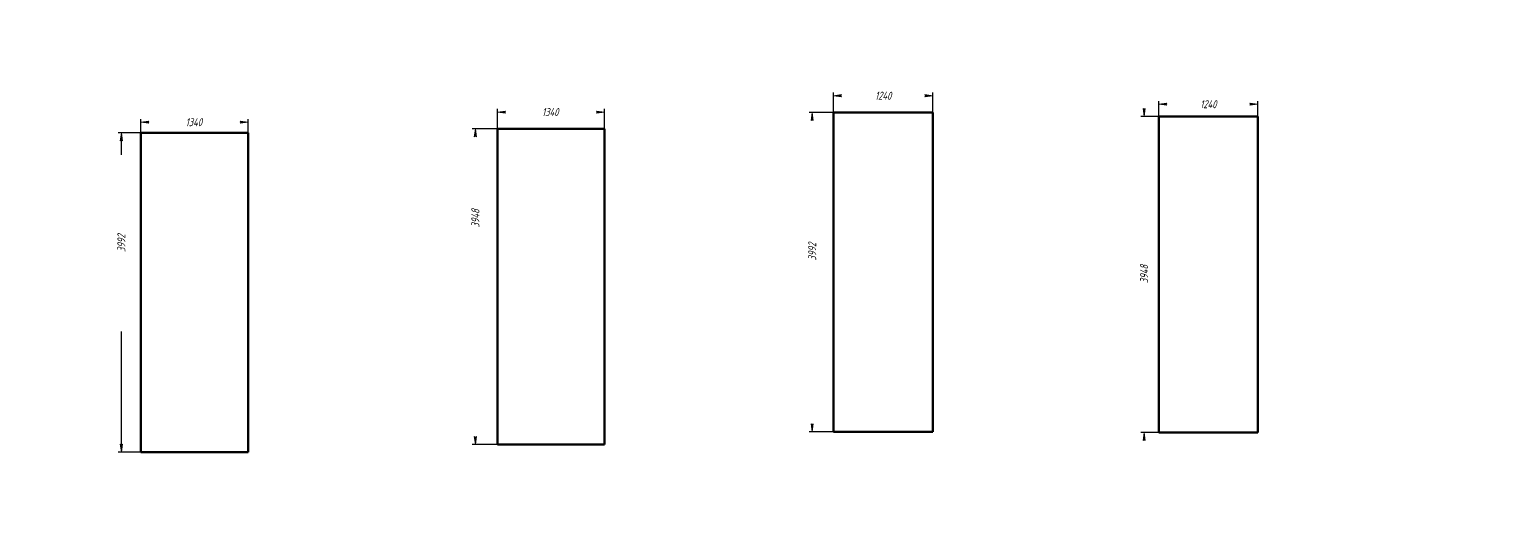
# Model space of a CAD drawing. Header units: millimetres. Extents: x 0 to 7350, y -239 to 297.
# Drawn here: x 0 to 919, y 0 to 297 of the extents above; entities that cross this region are included whole.
import ezdxf

# ---------------------------------------------------------------- set-up
doc = ezdxf.new("R2010")
doc.units = ezdxf.units.MM
doc.linetypes.add('K5LT_BASIC', pattern=[0])
doc.linetypes.add('K5LT_THIN', pattern=[0])
doc.layers.add('Системный слой', color=7, linetype='Continuous')
doc.layers.add('Системный слой (1)', color=7, linetype='Continuous', true_color=0x909090)
doc.styles.add('KDIMTEXTSTYLE', font='GOST_AU.SHX', dxfattribs={"width": 0.96, "oblique": 15, "height": 5})
doc.dimstyles.new('KDIMSTYLE (0.05)', dxfattribs={"dimtxt": 5, "dimasz": 1, "dimexe": 2, "dimexo": 0, "dimgap": 1, "dimtad": 1, "dimlfac": 20, "dimtxsty": 'KDIMTEXTSTYLE', "dimsah": 1, "dimcen": 0, "dimdle": 1, "dimadec": 0, "dimazin": 0, "dimtfac": 0.667, "dimtmove": 0, "dimatfit": 3, "dimfxl": 1, "dimtvp": 1, "dimtolj": 1, "dimtzin": 0, "dimarcsym": 0})

# ---------------------------------------------------------------- blocks, each defined once
blk = doc.blocks.new('KDIMARROW_01')
at = {"layer": 'Системный слой'}
blk.add_hatch(color=0, dxfattribs=at).paths.add_polyline_path([(0, 0), (-5, 0.658262491226197), (-4.5, 5.51091059616309e-16), (-5, -0.6582624912261956)])
at = {"layer": 'Системный слой', "color": 0, "linetype": 'K5LT_THIN', "lineweight": 18}
for p, q in [((-4.5, 5.51091059616309e-16), (-5, 0.658262491226197)), ((-5, 0.658262491226197), (0, 0)), ((0, 0), (-5, -0.6582624912261956)), ((-5, -0.6582624912261956), (-4.5, 5.51091059616309e-16))]:
    blk.add_line(p, q, dxfattribs=at)
at = {"layer": 'Системный слой (1)', "color": 0, "linetype": 'K5LT_THIN', "lineweight": 18}
blk.add_line((0, 0), (-1, 0), dxfattribs=at)

msp = doc.modelspace()

# ---------------------------------------------------------------- linework, layer by layer
at = {"layer": 'Системный слой (1)', "color": 5, "linetype": 'K5LT_BASIC', "lineweight": 60, "true_color": 0x0000ff}
for p, q in [((564.371637795165, 245.1032631636196), (502.371637795165, 245.1032631636196)), ((502.371637795165, 245.1032631636196), (502.371637795165, 45.50326316361961)), ((564.371637795165, 45.50326316361961), (564.371637795165, 245.1032631636196)), ((767.4923586790519, 242.486622991772), (705.4923586790519, 242.486622991772)), ((705.4923586790519, 45.08662299177197), (705.4923586790519, 242.486622991772)), ((767.4923586790519, 45.08662299177197), (767.4923586790519, 242.486622991772)), ((69.69625518830145, 232.3726389221667), (69.69625518830145, 32.77263892216669)), ((136.6962551883015, 232.3726389221667), (69.69625518830145, 232.3726389221667)), ((136.6962551883015, 32.77263892216669), (136.6962551883015, 232.3726389221667)), ((359.352207995193, 234.9067435568045), (292.352207995193, 234.9067435568045)), ((292.352207995193, 234.9067435568045), (292.352207995193, 37.50674355680452)), ((359.352207995193, 37.50674355680453), (359.352207995193, 234.9067435568045)), ((292.352207995193, 37.50674355680452), (359.352207995193, 37.50674355680453)), ((502.371637795165, 45.50326316361961), (564.371637795165, 45.50326316361961)), ((767.4923586790519, 45.08662299177197), (705.4923586790519, 45.08662299177197)), ((69.69625518830145, 32.77263892216669), (136.6962551883015, 32.77263892216669))]:
    msp.add_line(p, q, dxfattribs=at)

# ---------------------------------------------------------------- dimensions: what is measured, and where the dimension line sits
at = {"layer": 'Системный слой (1)', "color": 7}
for base, p1, p2, location in [((564.371637795165, 255.5616229917721), (502.371637795165, 245.1032631636196), (564.371637795165, 245.1032631636196), (533.371637795165, 255.5616229917721)), ((767.4923586790519, 250.2426046492093), (705.4923586790519, 242.486622991772), (767.4923586790519, 242.486622991772), (736.4923586790519, 250.2426046492093)), ((359.352207995193, 245.3281314691316), (292.352207995193, 234.9067435568045), (359.352207995193, 234.9067435568045), (325.352207995193, 245.3281314691316)), ((136.6962551883015, 239.0035770775976), (69.69625518830145, 232.3726389221667), (136.6962551883015, 232.3726389221667), (102.6962551883015, 239.0035770775976))]:
    msp.add_linear_dim(base=base, p1=p1, p2=p2, location=location, dimstyle='KDIMSTYLE (0.05)', override={"dimexo": 0, "dimpost": '\\H5.0;\\W0.965;\\Q15;\\Q15;\\H5.0;\\W0.965;\\Q15;<>\\H5.0;\\W0.965;\\Q15;\\Q15;', "dimblk1": 'KDIMARROW_01', "dimblk2": 'KDIMARROW_01', "dimse1": 0, "dimse2": 0, "dimclrt": 7, "dimtolj": 1}, dxfattribs=at).render()
for base, p1, p2, location, override in [((489.0415324630281, 245.1032631636196), (502.371637795165, 45.50326316361961), (502.371637795165, 245.1032631636196), (489.0415324630281, 158.1032631636196), {"dimexo": 0, "dimpost": '\\H5.0;\\W0.965;\\Q15;\\Q15;\\H5.0;\\W0.965;\\Q15;<>\\H5.0;\\W0.965;\\Q15;\\Q15;', "dimblk1": 'KDIMARROW_01', "dimblk2": 'KDIMARROW_01', "dimse1": 0, "dimse2": 0, "dimclrt": 7, "dimtolj": 1}), ((696.4122629205335, 45.08662299177197), (705.4923586790519, 242.486622991772), (705.4923586790519, 45.08662299177197), (696.4122629205335, 144.0866229917719), {"dimexo": 0, "dimpost": '\\H5.0;\\W0.965;\\Q15;\\Q15;\\H5.0;\\W0.965;\\Q15;<>\\H5.0;\\W0.965;\\Q15;\\Q15;', "dimblk1": 'KDIMARROW_01', "dimblk2": 'KDIMARROW_01', "dimse1": 0, "dimse2": 0, "dimclrt": 7, "dimtolj": 1}), ((57.44364636254747, 232.3726389221667), (69.69625518830145, 32.77263892216669), (69.69625518830145, 232.3726389221667), (57.44364636254745, 163.3726389221667), {"dimexo": 0, "dimpost": '\\H5.0;\\W0.965;\\Q15;<>', "dimblk1": 'KDIMARROW_01', "dimblk2": 'KDIMARROW_01', "dimse1": 0, "dimse2": 0, "dimclrt": 7, "dimtolj": 1}), ((278.5918858641228, 234.9067435568045), (292.352207995193, 37.50674355680452), (292.352207995193, 234.9067435568045), (278.5918858641228, 178.9067435568045), {"dimexo": 0, "dimpost": '\\H5.0;\\W0.965;\\Q15;\\Q15;\\H5.0;\\W0.965;\\Q15;<>\\H5.0;\\W0.965;\\Q15;\\Q15;', "dimblk1": 'KDIMARROW_01', "dimblk2": 'KDIMARROW_01', "dimse1": 0, "dimse2": 0, "dimclrt": 7, "dimtolj": 1})]:
    msp.add_linear_dim(base=base, p1=p1, p2=p2, angle=90, location=location, dimstyle='KDIMSTYLE (0.05)', override=override, dxfattribs=at).render()

doc.saveas('drawing.dxf')
